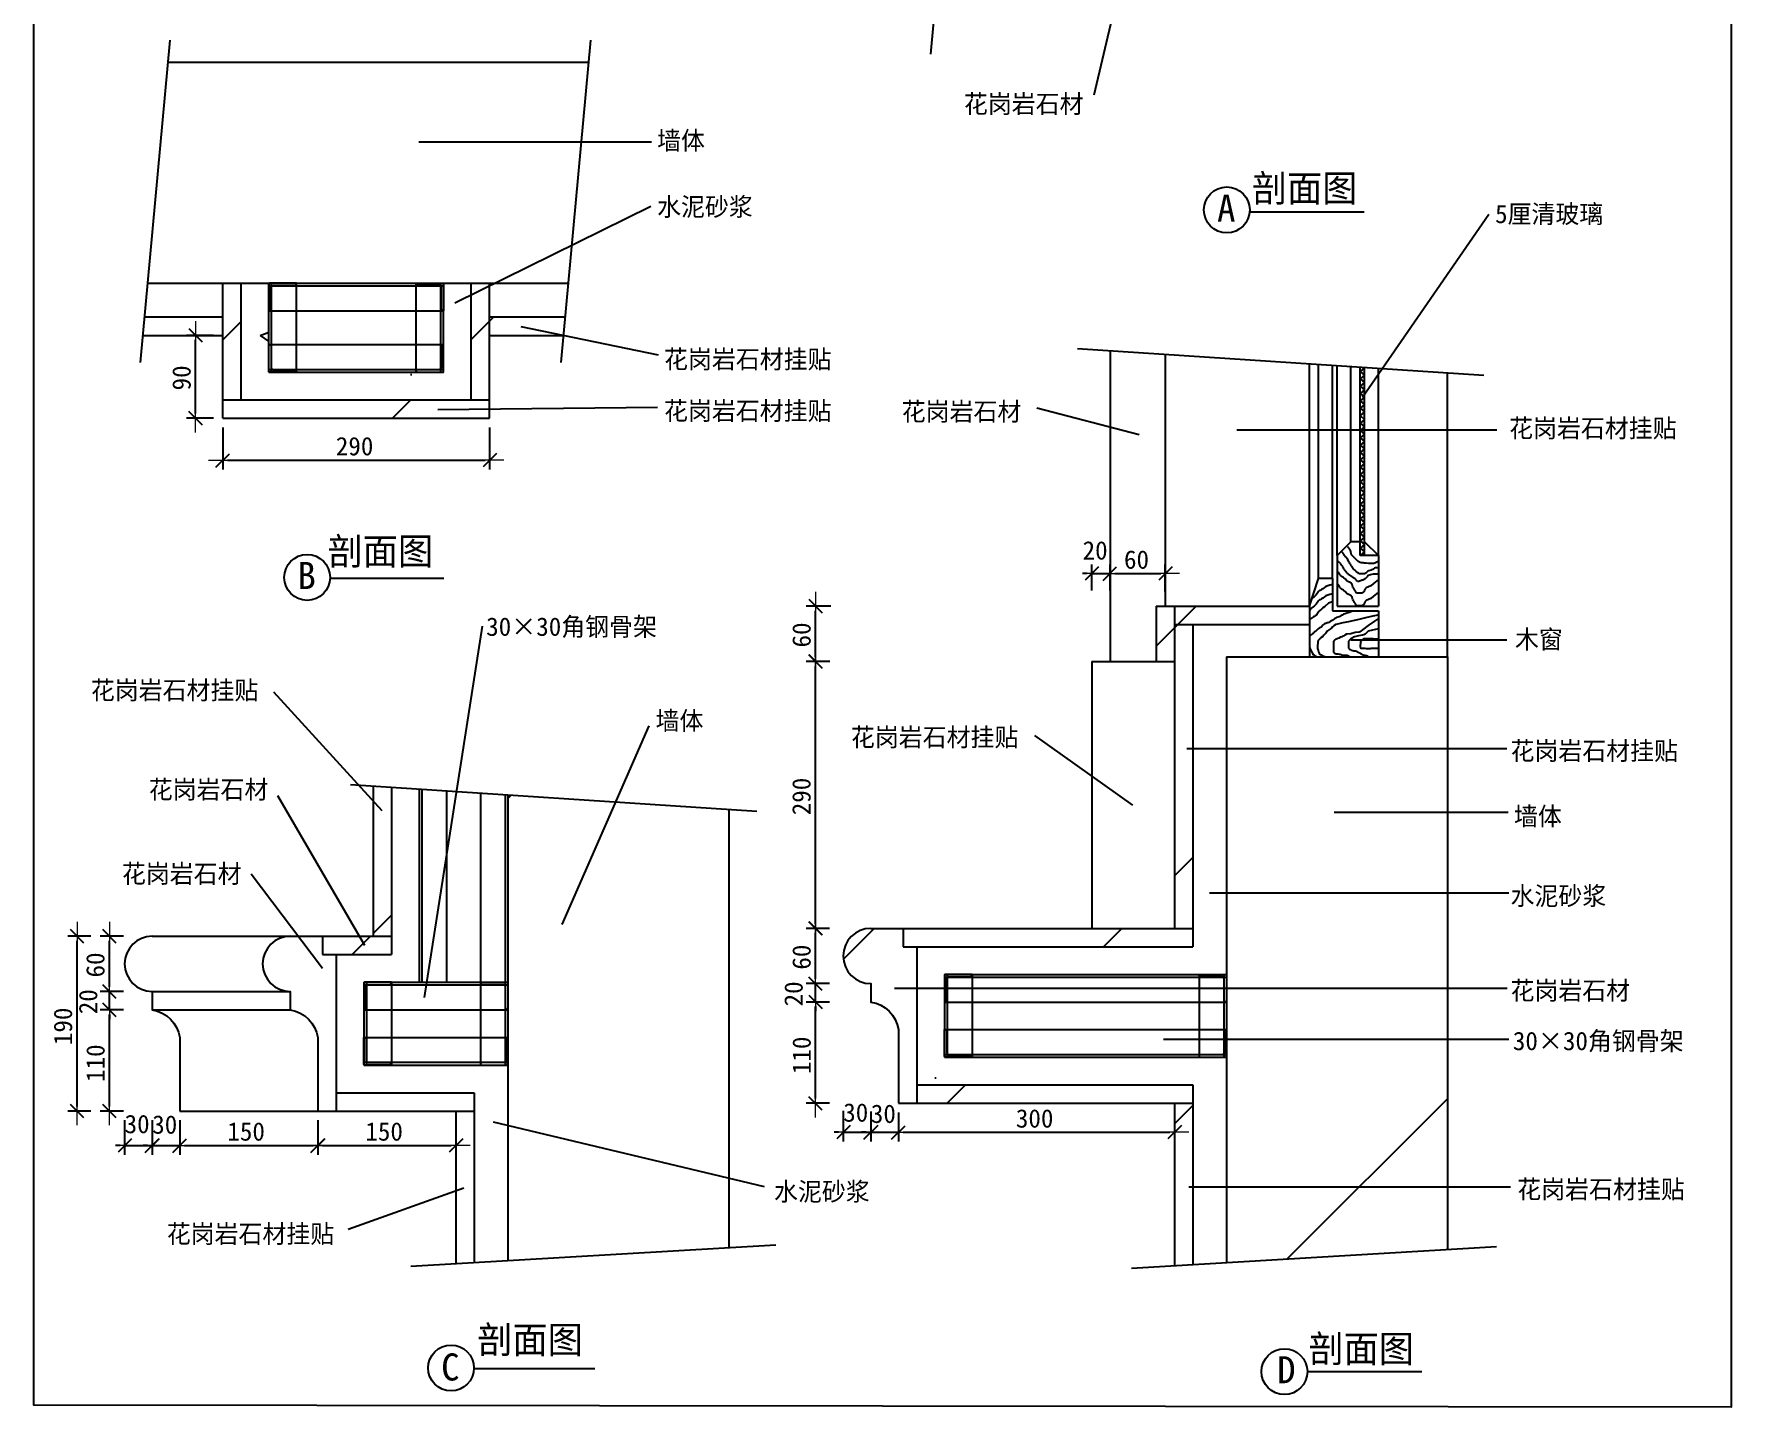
# Model space of a CAD drawing. Header units: metres. Extents: x 1008 to 10231, y 279 to 12093.
# Drawn here: x 1008 to 10231, y 279 to 7738 of the extents above; entities that cross this region are included whole.
import ezdxf

# ---------------------------------------------------------------- set-up
doc = ezdxf.new("R2010")
doc.units = ezdxf.units.M
for name, color, linetype in [('2', 2, 'Continuous'), ('3', 3, 'Continuous'), ('4', 4, 'Continuous'), ('7', 7, 'Continuous'), ('BH', 3, 'Continuous'), ('DIM', 3, 'Continuous'), ('TEXT', 3, 'Continuous')]:
    doc.layers.add(name, color=color, linetype=linetype)
doc.dimstyles.get("Standard").update_dxf_attribs({"dimtxt": 2.5, "dimasz": 2.5, "dimexe": 1.25, "dimexo": 0.625, "dimtad": 1, "dimcen": 2.5, "dimazin": 3, "dimtfac": 1, "dimtmove": 0, "dimatfit": 3})

# ---------------------------------------------------------------- blocks, each defined once
blk = doc.blocks.new('BH2')
at = {"layer": 'BH'}
blk.add_lwpolyline([(0, 32), (5, 28), (0, 24), (5, 20), (0, 16), (5, 12), (0, 8), (5, 4), (0, 0)], dxfattribs=at)
blk = doc.blocks.new('ST-L30')
at = {"layer": '4'}
blk.add_lwpolyline([(0, 1, 0.41), (1, 0), (30, 0), (30, 0.67, 0.41), (28, 2.67), (4.67, 2.67, -0.41), (2.67, 4.67), (2.67, 28, 0.41), (0.67, 30), (0, 30)], format="xyb", close=True, dxfattribs=at)
blk = doc.blocks.new('_DOT')
at = {"color": 0, "linetype": 'ByBlock', "lineweight": 15}
blk.add_line((3.09, 0), (-1, 0), dxfattribs=at)
blk.add_lwpolyline([(1.5, 1.48), (-1.43, -1.44)])

msp = doc.modelspace()

# ---------------------------------------------------------------- hatches: boundary and pattern name
at = {"layer": 'BH'}
h = msp.add_hatch(dxfattribs=at)
h.set_pattern_fill('ANSI31', scale=1500)
h.paths.add_polyline_path([(1735.15, 7583.84), (1625.25, 6383.84), (3911.28, 6383.84), (4021.18, 7583.84)])
h = msp.add_hatch(dxfattribs=at)
h.set_pattern_fill('ANSI33', scale=300)
h.paths.add_polyline_path([(2034.36, 5750.51), (2134.36, 5750.51), (2134.36, 6383.84), (2034.36, 6383.84)])
h.paths.add_polyline_path([(1608.46, 6200.51), (1599.31, 6100.51), (2034.36, 6100.51), (2034.36, 6200.51)])
h.paths.add_polyline_path([(3484.36, 5650.51), (3484.36, 5750.51), (2034.36, 5750.51), (2034.36, 5650.51)])
h.paths.add_polyline_path([(3484.36, 6383.84), (3384.36, 6383.84), (3384.36, 5750.51), (3484.36, 5750.51)])
h.paths.add_polyline_path([(3484.36, 6200.51), (3484.36, 6100.51), (3885.34, 6100.51), (3894.49, 6200.51)])
h = msp.add_hatch(dxfattribs=at)
h.set_pattern_fill('AR-CONC', scale=15)
h.paths.add_polyline_path([(3384.36, 6383.84), (3234.36, 6383.84), (3234.36, 6233.84), (3234.36, 5900.51), (3084.36, 5900.51), (2284.36, 5900.51), (2284.36, 6050.51), (2284.36, 6383.84), (2134.36, 6383.84), (2134.36, 5750.51), (3384.36, 5750.51)])
h.paths.add_polyline_path([(3894.49, 6200.51), (3911.28, 6383.84), (3484.36, 6383.84), (3484.36, 6200.51)])
h.paths.add_polyline_path([(2034.36, 6200.51), (2034.36, 6383.84), (1625.25, 6383.84), (1608.46, 6200.51)])
h = msp.add_hatch(dxfattribs=at)
h.set_pattern_fill('ANSI33', scale=300)
h.paths.add_polyline_path([(7939.41, 4529.32), (7939.41, 4629.32), (7206.08, 4629.32), (7206.08, 4529.32)])
h.paths.add_polyline_path([(7306.08, 4529.32), (7206.08, 4529.32), (7206.08, 2879.32), (7306.08, 2879.32)])
h.paths.add_polyline_path([(7206.08, 4629.32), (7106.08, 4629.32), (7106.08, 4329.32), (7206.08, 4329.32)])
h.paths.add_polyline_path([(5806.08, 2879.32), (5806.08, 2779.32), (7306.08, 2779.32), (7306.08, 2879.32)])
h.paths.add_polyline_path([(5806.08, 2029.32), (5806.08, 1929.32), (7206.08, 1929.32), (7206.08, 2029.32)])
h.paths.add_polyline_path([(7306.08, 2029.32), (7206.08, 2029.32), (7206.08, 1047.95), (7306.08, 1053.85)])
h = msp.add_hatch(dxfattribs=at)
h.set_pattern_fill('AR-CONC', scale=15)
h.paths.add_polyline_path([(7306.08, 2779.32), (5806.08, 2779.32), (5806.08, 2029.32), (7306.08, 2029.32), (7306.08, 1053.85), (7489.41, 1064.67), (7489.41, 2179.32), (7339.41, 2179.32), (5956.08, 2179.32), (5956.08, 2629.32), (6106.08, 2629.32), (7489.41, 2629.32), (7489.41, 4354.32), (7939.41, 4354.32), (7939.41, 4529.32), (7306.08, 4529.32)])
h = msp.add_hatch(dxfattribs=at)
h.set_pattern_fill('ANSI31', scale=1500)
h.paths.add_polyline_path([(7489.41, 1064.67), (8689.41, 1135.5), (8689.41, 4354.32), (7489.41, 4354.32)])
h = msp.add_hatch(dxfattribs=at)
h.set_pattern_fill('AR-CONC', scale=15)
h.paths.add_polyline_path([(2950.88, 2736.72), (2650.88, 2736.72), (2650.88, 1986.72), (3400.88, 1986.72), (3400.88, 1064.39), (3584.21, 1075.21), (3584.21, 2136.72), (2800.88, 2136.72), (2800.88, 2586.72), (3100.88, 2586.72), (3100.88, 3637.03), (2950.88, 3646.91)])
h = msp.add_hatch(dxfattribs=at)
h.set_pattern_fill('ANSI33', scale=300)
h.paths.add_polyline_path([(2950.88, 3646.91), (2850.88, 3653.49), (2850.88, 2836.72), (2950.88, 2836.72)])
h.paths.add_polyline_path([(3400.88, 1986.72), (3300.88, 1986.72), (3300.88, 1058.49), (3400.88, 1064.39)])
h = msp.add_hatch(dxfattribs=at)
h.set_pattern_fill('ANSI31', scale=1500)
h.paths.add_polyline_path([(3584.21, 1075.21), (4784.21, 1146.03), (4784.21, 3526.21), (3584.21, 3605.21)])
h = msp.add_hatch(dxfattribs=at)
h.set_pattern_fill('ANSI33', scale=300)
h.paths.add_polyline_path([(5556.08, 2579.32, -1), (5556.08, 2879.32), (5806.08, 2879.32), (5806.08, 1929.32), (5706.08, 1929.32), (5706.08, 2329.32, 0.33), (5556.08, 2479.32)])
h = msp.add_hatch(dxfattribs=at)
h.set_pattern_fill('ANSI33', scale=300)
h.paths.add_polyline_path([(2650.88, 1986.72), (2650.88, 1886.72), (3300.88, 1886.72), (3300.88, 1986.72)])
h.paths.add_polyline_path([(2950.88, 2736.72), (2950.88, 2836.72), (2650.88, 2836.72), (2650.88, 2736.72)])

# ---------------------------------------------------------------- linework, layer by layer
msp.add_lwpolyline([(1008.09, 12092.65), (10230.72, 12092.65), (10230.72, 279.13), (1008.09, 288.6)], close=True)
at = {"layer": '2'}
for p, q in [((1735.15, 7583.84), (4021.18, 7583.84)), ((1625.25, 6383.84), (3911.28, 6383.84)), ((7489.41, 4354.32), (7489.41, 1064.67)), ((7489.41, 4354.32), (8689.41, 4354.32)), ((8689.41, 4354.32), (8689.41, 1135.5)), ((3584.21, 3605.21), (3584.21, 1075.21)), ((4784.21, 3526.21), (4784.21, 1146.03))]:
    msp.add_line(p, q, dxfattribs=at)
at = {"layer": '3'}
for p, q in [((1746.23, 7704.76), (1585.76, 5952.65)), ((4032.26, 7704.76), (3871.79, 5952.65)), ((6679.87, 6028.88), (8887.83, 5883.51)), ((7989.41, 4779.32), (7989.41, 5942.67)), ((8164.41, 4979.32), (8164.41, 5931.14)), ((2728.34, 3661.56), (4936.29, 3516.19)), ((3056.14, 1044.04), (5039.75, 1161.12)), ((6972.16, 1034.14), (8955.76, 1151.22))]:
    msp.add_line(p, q, dxfattribs=at)
at = {"layer": '4'}
for p, q in [((2034.36, 5650.51), (2034.36, 6383.84)), ((2134.36, 5750.51), (2134.36, 6383.84)), ((2284.36, 5900.51), (2284.36, 6383.84)), ((3234.36, 5900.51), (3234.36, 6383.84)), ((3384.36, 5750.51), (3384.36, 6383.84)), ((3484.36, 5650.51), (3484.36, 6383.84)), ((1608.46, 6200.51), (2034.36, 6200.51)), ((3484.36, 6200.51), (3894.49, 6200.51)), ((1599.31, 6100.51), (2034.36, 6100.51)), ((3484.36, 6100.51), (3885.34, 6100.51)), ((6856.08, 6017.28), (6856.08, 4329.32)), ((7156.08, 5997.53), (7156.08, 4629.32)), ((2284.36, 5900.51), (3234.36, 5900.51)), ((8689.41, 4354.32), (8689.41, 5896.58)), ((2034.36, 5750.51), (3484.36, 5750.51)), ((2034.36, 5650.51), (3484.36, 5650.51)), ((8164.41, 4979.32), (8089.41, 4904.32)), ((8089.41, 4904.32), (8089.41, 4629.32)), ((8214.41, 4979.32), (8164.41, 4979.32)), ((8314.41, 4904.32), (8214.41, 4904.32)), ((8239.41, 4979.32), (8314.41, 4904.32)), ((8314.41, 4904.32), (8314.41, 4629.32)), ((7939.41, 4629.32), (7989.41, 4779.32)), ((8064.41, 4779.32), (7989.41, 4779.32)), ((8064.41, 4779.32), (8064.41, 4604.32)), ((7106.08, 4629.32), (7106.08, 4329.32)), ((7106.08, 4629.32), (7939.41, 4629.32)), ((7206.08, 4629.32), (7206.08, 2879.32)), ((7939.41, 4629.32), (7939.41, 4354.32)), ((8089.41, 4629.32), (8314.41, 4629.32)), ((7206.08, 4529.32), (7939.41, 4529.32)), ((7306.08, 4529.32), (7306.08, 2779.32)), ((8064.41, 4604.32), (8314.41, 4604.32)), ((8314.41, 4604.32), (8314.41, 4354.32)), ((6756.08, 4329.32), (7206.08, 4329.32)), ((6756.08, 4329.32), (6756.08, 2879.32)), ((2850.88, 3653.49), (2850.88, 2836.72)), ((2950.88, 3646.91), (2950.88, 2736.72)), ((3100.88, 3637.03), (3100.88, 2586.72)), ((5556.08, 2879.32), (7306.08, 2879.32)), ((5731.08, 2879.32), (5731.08, 2779.32)), ((1650.88, 2836.72), (2950.88, 2836.72)), ((2575.88, 2836.72), (2575.88, 2736.72)), ((5731.08, 2779.32), (7306.08, 2779.32)), ((5806.08, 2779.32), (5806.08, 1929.32)), ((2575.88, 2736.72), (2950.88, 2736.72)), ((2650.88, 2736.72), (2650.88, 1886.72)), ((2800.88, 2586.72), (2800.88, 2136.72)), ((2800.88, 2586.72), (3584.21, 2586.72)), ((5956.08, 2629.32), (5956.08, 2179.32)), ((5956.08, 2629.32), (7489.41, 2629.32)), ((1650.88, 2536.72), (2400.88, 2536.72)), ((2800.88, 2136.72), (3584.21, 2136.72)), ((5956.08, 2179.32), (7489.41, 2179.32)), ((5806.08, 2029.32), (7306.08, 2029.32)), ((7306.08, 2029.32), (7306.08, 1053.85)), ((2650.88, 1986.72), (3400.88, 1986.72)), ((3400.88, 1986.72), (3400.88, 1064.39)), ((1800.88, 1886.72), (3400.88, 1886.72)), ((3300.88, 1886.72), (3300.88, 1058.49)), ((5706.08, 1929.32), (7306.08, 1929.32)), ((7206.08, 1929.32), (7206.08, 1047.95))]:
    msp.add_line(p, q, dxfattribs=at)
for points in [[(5556.08, 2879.32, 1), (5556.08, 2579.32), (5556.08, 2579.32), (5556.08, 2479.32, -0.33), (5706.08, 2329.32), (5706.08, 1929.32)], [(1650.88, 2836.72, 1), (1650.88, 2536.72), (1650.88, 2536.72), (1650.88, 2436.72, -0.33), (1800.88, 2286.72), (1800.88, 1886.72)], [(2400.88, 2836.72, 1), (2400.88, 2536.72), (2400.88, 2536.72), (2400.88, 2436.72, -0.33), (2550.88, 2286.72), (2550.88, 1886.72)]]:
    msp.add_lwpolyline(points, format="xyb", dxfattribs=at)
for points in [[(2805.88, 2586.72, 0.41), (2800.88, 2581.72), (2800.88, 2436.72), (2804.21, 2436.72, 0.41), (2814.21, 2446.72), (2814.21, 2563.39, -0.41), (2824.21, 2573.39), (2940.88, 2573.39, 0.41), (2950.88, 2583.39), (2950.88, 2586.72)], [(3579.21, 2586.72, -0.41), (3584.21, 2581.72), (3584.21, 2436.72), (3580.88, 2436.72, -0.41), (3570.88, 2446.72), (3570.88, 2563.39, 0.41), (3560.88, 2573.39), (3444.21, 2573.39, -0.41), (3434.21, 2583.39), (3434.21, 2586.72)], [(5961.08, 2629.32, 0.41), (5956.08, 2624.32), (5956.08, 2479.32), (5959.41, 2479.32, 0.41), (5969.41, 2489.32), (5969.41, 2605.98, -0.41), (5979.41, 2615.98), (6096.08, 2615.98, 0.41), (6106.08, 2625.98), (6106.08, 2629.32)], [(7484.41, 2629.32, -0.41), (7489.41, 2624.32), (7489.41, 2479.32), (7486.08, 2479.32, -0.41), (7476.08, 2489.32), (7476.08, 2605.98, 0.41), (7466.08, 2615.98), (7349.41, 2615.98, -0.41), (7339.41, 2625.98), (7339.41, 2629.32)], [(5961.08, 2179.32, -0.41), (5956.08, 2184.32), (5956.08, 2329.32), (5959.41, 2329.32, -0.41), (5969.41, 2319.32), (5969.41, 2202.65, 0.41), (5979.41, 2192.65), (6096.08, 2192.65, -0.41), (6106.08, 2182.65), (6106.08, 2179.32)], [(7484.41, 2179.32, 0.41), (7489.41, 2184.32), (7489.41, 2329.32), (7486.08, 2329.32, 0.41), (7476.08, 2319.32), (7476.08, 2202.65, -0.41), (7466.08, 2192.65), (7349.41, 2192.65, 0.41), (7339.41, 2182.65), (7339.41, 2179.32)], [(2805.88, 2136.72, -0.41), (2800.88, 2141.72), (2800.88, 2286.72), (2804.21, 2286.72, -0.41), (2814.21, 2276.72), (2814.21, 2160.06, 0.41), (2824.21, 2150.06), (2940.88, 2150.06, -0.41), (2950.88, 2140.06), (2950.88, 2136.72)], [(3579.21, 2136.72, 0.41), (3584.21, 2141.72), (3584.21, 2286.72), (3580.88, 2286.72, 0.41), (3570.88, 2276.72), (3570.88, 2160.06, -0.41), (3560.88, 2150.06), (3444.21, 2150.06, 0.41), (3434.21, 2140.06), (3434.21, 2136.72)]]:
    msp.add_lwpolyline(points, format="xyb", close=True, dxfattribs=at)
at = {"layer": '7'}
for p, q in [((2284.36, 6368.84), (3234.36, 6368.84)), ((2299.36, 5900.51), (2299.36, 6383.84)), ((2434.36, 5900.51), (2434.36, 6383.84)), ((3084.36, 5900.51), (3084.36, 6383.84)), ((3219.36, 5900.51), (3219.36, 6383.84)), ((2284.36, 6233.84), (3234.36, 6233.84)), ((2284.36, 6050.51), (3234.36, 6050.51)), ((2284.36, 5915.51), (3234.36, 5915.51)), ((7939.41, 4629.32), (7939.41, 5945.96)), ((8064.41, 4779.32), (8064.41, 5937.73)), ((8089.41, 4904.32), (8089.41, 5936.08)), ((8214.41, 4904.32), (8214.41, 5927.85)), ((8239.41, 4904.32), (8239.41, 5926.21)), ((8314.41, 4904.32), (8314.41, 5921.27)), ((3115.88, 3636.05), (3115.88, 2586.72)), ((3250.88, 3627.16), (3250.88, 2586.72)), ((3434.21, 3615.09), (3434.21, 2136.72)), ((3569.21, 3606.2), (3569.21, 2136.72)), ((2815.88, 2586.72), (2815.88, 2136.72)), ((2950.88, 2586.72), (2950.88, 2136.72)), ((5956.08, 2614.32), (7489.41, 2614.32)), ((5971.08, 2629.32), (5971.08, 2179.32)), ((6106.08, 2629.32), (6106.08, 2179.32)), ((7339.41, 2629.32), (7339.41, 2179.32)), ((7474.41, 2629.32), (7474.41, 2179.32)), ((2800.88, 2571.72), (3584.21, 2571.72)), ((1650.88, 2436.72), (2400.88, 2436.72)), ((2800.88, 2436.72), (3584.21, 2436.72)), ((5956.08, 2479.32), (7489.41, 2479.32)), ((5956.08, 2329.32), (7489.41, 2329.32)), ((2800.88, 2286.72), (3584.21, 2286.72)), ((2800.88, 2151.72), (3584.21, 2151.72)), ((5956.08, 2194.32), (7489.41, 2194.32))]:
    msp.add_line(p, q, dxfattribs=at)
at = {"layer": 'BH'}
for p, q in [((8119.87, 4920.9), (8117.15, 4923.62)), ((8122.59, 4918.17), (8119.87, 4920.9)), ((8124.4, 4914.54), (8122.59, 4918.17)), ((8126.21, 4912.73), (8124.4, 4914.54)), ((8127.12, 4910.91), (8126.21, 4912.73)), ((8128.93, 4909.1), (8127.12, 4910.91)), ((8130.75, 4905.47), (8128.93, 4909.1)), ((8133.47, 4901.84), (8130.75, 4905.47)), ((8136.18, 4898.21), (8133.47, 4901.84)), ((8148.87, 4883.69), (8136.18, 4898.21)), ((8146.15, 4954.48), (8148.87, 4949.94)), ((8148.87, 4949.94), (8151.59, 4946.31)), ((8151.59, 4946.31), (8154.31, 4943.59)), ((8154.31, 4943.59), (8156.12, 4941.77)), ((8156.12, 4941.77), (8157.94, 4939.05)), ((8157.94, 4939.05), (8158.84, 4936.33)), ((8158.84, 4936.33), (8160.66, 4931.79)), ((8160.66, 4931.79), (8162.47, 4927.25)), ((8162.47, 4927.25), (8164.28, 4914.54)), ((8164.28, 4914.54), (8166.09, 4910.91)), ((8166.09, 4910.91), (8168.81, 4908.19)), ((8168.81, 4908.19), (8170.63, 4906.38)), ((8170.63, 4906.38), (8173.34, 4902.75)), ((8173.34, 4902.75), (8176.97, 4900.02)), ((8176.97, 4900.02), (8180.6, 4896.39)), ((8180.6, 4896.39), (8184.22, 4891.86)), ((8184.22, 4891.86), (8187.85, 4888.23)), ((8187.85, 4888.23), (8192.38, 4884.6)), ((8095.4, 4872.8), (8090.87, 4874.61)), ((8094.49, 4816.53), (8091.77, 4817.44)), ((8099.02, 4811.99), (8094.49, 4816.53)), ((8100.84, 4867.35), (8095.4, 4872.8)), ((8101.74, 4808.36), (8099.02, 4811.99)), ((8103.56, 4866.44), (8100.84, 4867.35)), ((8102.65, 4804.73), (8101.74, 4808.36)), ((8103.56, 4802.01), (8102.65, 4804.73)), ((8106.28, 4863.72), (8103.56, 4866.44)), ((8105.37, 4801.1), (8103.56, 4802.01)), ((8106.28, 4799.29), (8105.37, 4801.1)), ((8109.9, 4860.09), (8106.28, 4863.72)), ((8108.09, 4797.47), (8106.28, 4799.29)), ((8109.9, 4794.75), (8108.09, 4797.47)), ((8112.62, 4855.55), (8109.9, 4860.09)), ((8114.43, 4852.83), (8112.62, 4855.55)), ((8116.25, 4851.02), (8114.43, 4852.83)), ((8118.96, 4847.39), (8116.25, 4851.02)), ((8120.78, 4844.66), (8118.96, 4847.39)), ((8121.68, 4841.03), (8120.78, 4844.66)), ((8124.4, 4836.49), (8121.68, 4841.03)), ((8127.12, 4832.86), (8124.4, 4836.49)), ((8129.84, 4828.33), (8127.12, 4832.86)), ((8131.65, 4825.6), (8129.84, 4828.33)), ((8132.56, 4823.79), (8131.65, 4825.6)), ((8135.28, 4820.16), (8132.56, 4823.79)), ((8138, 4817.44), (8135.28, 4820.16)), ((8141.62, 4812.9), (8138, 4817.44)), ((8146.15, 4809.27), (8141.62, 4812.9)), ((8148.87, 4805.64), (8146.15, 4809.27)), ((8154.31, 4870.98), (8148.87, 4883.69)), ((8151.59, 4802.92), (8148.87, 4805.64)), ((8154.31, 4800.19), (8151.59, 4802.92)), ((8157.94, 4866.44), (8154.31, 4870.98)), ((8157.94, 4797.47), (8154.31, 4800.19)), ((8159.75, 4861), (8157.94, 4866.44)), ((8161.56, 4794.75), (8157.94, 4797.47)), ((8162.47, 4857.37), (8159.75, 4861)), ((8165.19, 4853.74), (8162.47, 4857.37)), ((8167, 4850.11), (8165.19, 4853.74)), ((8168.81, 4848.29), (8167, 4850.11)), ((8172.44, 4841.03), (8168.81, 4848.29)), ((8176.06, 4835.59), (8172.44, 4841.03)), ((8177.88, 4833.77), (8176.06, 4835.59)), ((8179.69, 4831.05), (8177.88, 4833.77)), ((8181.5, 4830.14), (8179.69, 4831.05)), ((8183.31, 4827.42), (8181.5, 4830.14)), ((8186.03, 4824.7), (8183.31, 4827.42)), ((8188.75, 4822.88), (8186.03, 4824.7)), ((8191.47, 4820.16), (8188.75, 4822.88)), ((8194.19, 4819.25), (8191.47, 4820.16)), ((8192.38, 4884.6), (8196, 4880.97)), ((8196, 4815.62), (8194.19, 4819.25)), ((8196, 4880.97), (8198.72, 4878.24)), ((8199.63, 4812.9), (8196, 4815.62)), ((8198.72, 4878.24), (8200.53, 4877.34)), ((8202.35, 4810.18), (8199.63, 4812.9)), ((8200.53, 4877.34), (8202.35, 4875.52)), ((8202.35, 4875.52), (8205.07, 4873.7)), ((8205.97, 4808.36), (8202.35, 4810.18)), ((8205.07, 4873.7), (8208.69, 4871.89)), ((8208.69, 4805.64), (8205.97, 4808.36)), ((8208.69, 4871.89), (8211.41, 4870.07)), ((8211.41, 4804.73), (8208.69, 4805.64)), ((8211.41, 4870.07), (8215.94, 4868.26)), ((8235.88, 4804.73), (8211.41, 4804.73)), ((8215.94, 4868.26), (8220.47, 4867.35)), ((8220.47, 4867.35), (8225.91, 4866.44)), ((8225.91, 4866.44), (8231.35, 4866.44)), ((8231.35, 4866.44), (8236.79, 4865.54)), ((8238.6, 4805.64), (8235.88, 4804.73)), ((8236.79, 4865.54), (8242.23, 4864.63)), ((8242.23, 4807.45), (8238.6, 4805.64)), ((8242.23, 4864.63), (8247.66, 4864.63)), ((8245.85, 4809.27), (8242.23, 4807.45)), ((8249.48, 4811.99), (8245.85, 4809.27)), ((8247.66, 4864.63), (8260.35, 4863.72)), ((8254.01, 4815.62), (8249.48, 4811.99)), ((8257.63, 4819.25), (8254.01, 4815.62)), ((8263.07, 4821.97), (8257.63, 4819.25)), ((8272.14, 4800.19), (8259.45, 4795.65)), ((8260.35, 4863.72), (8290.26, 4863.72)), ((8275.76, 4825.6), (8263.07, 4821.97)), ((8286.64, 4803.82), (8272.14, 4800.19)), ((8288.45, 4830.14), (8275.76, 4825.6)), ((8314.41, 4803.82), (8286.64, 4803.82)), ((8292.98, 4835.59), (8288.45, 4830.14)), ((8290.26, 4863.72), (8294.79, 4864.63)), ((8298.42, 4837.4), (8292.98, 4835.59)), ((8294.79, 4864.63), (8298.42, 4866.44)), ((8298.42, 4866.44), (8302.04, 4868.26)), ((8312.92, 4838.31), (8298.42, 4837.4)), ((8302.04, 4868.26), (8305.67, 4870.07)), ((8305.67, 4870.07), (8310.2, 4872.8)), ((8310.2, 4872.8), (8312.92, 4874.61)), ((8312.92, 4874.61), (8314.41, 4876.1)), ((8314.41, 4838.31), (8312.92, 4838.31)), ((7989.32, 4709.29), (7984.87, 4703.35)), ((7993.78, 4713.75), (7989.32, 4709.29)), ((7998.23, 4715.24), (7993.78, 4713.75)), ((8004.17, 4719.7), (7998.23, 4715.24)), ((8011.59, 4724.15), (8004.17, 4719.7)), ((8020.49, 4730.1), (8011.59, 4724.15)), ((8029.4, 4736.04), (8020.49, 4730.1)), ((8050.17, 4743.47), (8029.4, 4736.04)), ((8064.41, 4747.55), (8050.17, 4743.47)), ((8094.49, 4748.14), (8091.77, 4749.04)), ((8099.02, 4743.6), (8094.49, 4748.14)), ((8101.74, 4739.97), (8099.02, 4743.6)), ((8102.65, 4736.34), (8101.74, 4739.97)), ((8103.56, 4733.62), (8102.65, 4736.34)), ((8105.37, 4732.71), (8103.56, 4733.62)), ((8106.28, 4730.89), (8105.37, 4732.71)), ((8108.09, 4729.08), (8106.28, 4730.89)), ((8109.9, 4726.35), (8108.09, 4729.08)), ((8112.62, 4792.02), (8109.9, 4794.75)), ((8112.62, 4723.63), (8109.9, 4726.35)), ((8114.43, 4791.12), (8112.62, 4792.02)), ((8114.43, 4722.72), (8112.62, 4723.63)), ((8118.06, 4788.39), (8114.43, 4791.12)), ((8118.06, 4720), (8114.43, 4722.72)), ((8121.68, 4786.58), (8118.06, 4788.39)), ((8121.68, 4718.19), (8118.06, 4720)), ((8125.31, 4784.76), (8121.68, 4786.58)), ((8125.31, 4716.37), (8121.68, 4718.19)), ((8127.12, 4783.86), (8125.31, 4784.76)), ((8127.12, 4715.46), (8125.31, 4716.37)), ((8133.47, 4777.5), (8127.12, 4783.86)), ((8133.47, 4709.11), (8127.12, 4715.46)), ((8136.18, 4775.69), (8133.47, 4777.5)), ((8136.18, 4707.3), (8133.47, 4709.11)), ((8139.81, 4770.24), (8136.18, 4775.69)), ((8139.81, 4701.85), (8136.18, 4707.3)), ((8142.53, 4768.43), (8139.81, 4770.24)), ((8145.25, 4765.71), (8142.53, 4768.43)), ((8148.87, 4762.98), (8145.25, 4765.71)), ((8152.5, 4762.08), (8148.87, 4762.98)), ((8157.03, 4759.35), (8152.5, 4762.08)), ((8161.56, 4758.45), (8157.03, 4759.35)), ((8165.19, 4793.84), (8161.56, 4794.75)), ((8163.37, 4755.72), (8161.56, 4758.45)), ((8166.09, 4753.91), (8163.37, 4755.72)), ((8167.91, 4791.12), (8165.19, 4793.84)), ((8168.81, 4753), (8166.09, 4753.91)), ((8171.53, 4789.3), (8167.91, 4791.12)), ((8170.63, 4752.09), (8168.81, 4753)), ((8172.44, 4747.55), (8170.63, 4752.09)), ((8176.06, 4785.67), (8171.53, 4789.3)), ((8175.16, 4733.03), (8172.44, 4747.55)), ((8177.88, 4729.4), (8175.16, 4733.03)), ((8179.69, 4783.86), (8176.06, 4785.67)), ((8180.6, 4726.68), (8177.88, 4729.4)), ((8181.5, 4782.04), (8179.69, 4783.86)), ((8181.5, 4723.05), (8180.6, 4726.68)), ((8184.22, 4780.23), (8181.5, 4782.04)), ((8183.31, 4721.24), (8181.5, 4723.05)), ((8185.13, 4717.61), (8183.31, 4721.24)), ((8187.85, 4778.41), (8184.22, 4780.23)), ((8187.85, 4713.97), (8185.13, 4717.61)), ((8190.56, 4776.6), (8187.85, 4778.41)), ((8193.28, 4703.08), (8187.85, 4713.97)), ((8192.38, 4774.78), (8190.56, 4776.6)), ((8195.1, 4771.15), (8192.38, 4774.78)), ((8197.82, 4767.52), (8195.1, 4771.15)), ((8201.44, 4763.89), (8197.82, 4767.52)), ((8207.79, 4763.89), (8201.44, 4763.89)), ((8211.41, 4765.71), (8207.79, 4763.89)), ((8216.85, 4767.52), (8211.41, 4765.71)), ((8222.29, 4769.34), (8216.85, 4767.52)), ((8226.82, 4770.24), (8222.29, 4769.34)), ((8230.44, 4771.15), (8226.82, 4770.24)), ((8233.16, 4772.97), (8230.44, 4771.15)), ((8234.07, 4705.81), (8231.35, 4703.08)), ((8236.79, 4773.87), (8233.16, 4772.97)), ((8236.79, 4709.44), (8234.07, 4705.81)), ((8239.51, 4776.6), (8236.79, 4773.87)), ((8237.69, 4713.07), (8236.79, 4709.44)), ((8239.51, 4716.7), (8237.69, 4713.07)), ((8243.13, 4778.41), (8239.51, 4776.6)), ((8240.41, 4720.33), (8239.51, 4716.7)), ((8243.13, 4723.96), (8240.41, 4720.33)), ((8246.76, 4782.04), (8243.13, 4778.41)), ((8247.66, 4728.5), (8243.13, 4723.96)), ((8250.38, 4785.67), (8246.76, 4782.04)), ((8260.35, 4733.94), (8247.66, 4728.5)), ((8254.92, 4790.21), (8250.38, 4785.67)), ((8259.45, 4795.65), (8254.92, 4790.21)), ((8273.04, 4739.39), (8260.35, 4733.94)), ((8287.54, 4752.09), (8273.04, 4739.39)), ((8305.67, 4766.61), (8287.54, 4752.09)), ((8314.41, 4768.8), (8305.67, 4766.61)), ((7947.77, 4615.45), (7943.32, 4609.51)), ((7952.22, 4619.91), (7947.77, 4615.45)), ((7959.64, 4625.86), (7952.22, 4619.91)), ((7959.64, 4676.6), (7953.54, 4671.71)), ((7965.58, 4681.06), (7959.64, 4676.6)), ((7965.58, 4630.31), (7959.64, 4625.86)), ((7970.03, 4685.52), (7965.58, 4681.06)), ((7970.03, 4634.77), (7965.58, 4630.31)), ((7975.97, 4691.46), (7970.03, 4685.52)), ((7975.97, 4640.72), (7970.03, 4634.77)), ((7984.87, 4703.35), (7975.97, 4691.46)), ((7984.87, 4652.61), (7975.97, 4640.72)), ((7989.32, 4658.55), (7984.87, 4652.61)), ((7993.78, 4663.01), (7989.32, 4658.55)), ((7998.23, 4664.49), (7993.78, 4663.01)), ((8004.17, 4613.97), (7996.74, 4606.54)), ((8004.17, 4668.95), (7998.23, 4664.49)), ((8011.59, 4673.41), (8004.17, 4668.95)), ((8013.07, 4619.91), (8004.17, 4613.97)), ((8020.49, 4679.36), (8011.59, 4673.41)), ((8021.98, 4625.86), (8013.07, 4619.91)), ((8029.4, 4685.3), (8020.49, 4679.36)), ((8042.75, 4646.66), (8021.98, 4625.86)), ((8050.17, 4692.73), (8029.4, 4685.3)), ((8064.41, 4653.44), (8042.75, 4646.66)), ((8064.41, 4696.8), (8050.17, 4692.73)), ((8142.53, 4700.04), (8139.81, 4701.85)), ((8145.25, 4697.31), (8142.53, 4700.04)), ((8148.87, 4694.59), (8145.25, 4697.31)), ((8152.5, 4693.68), (8148.87, 4694.59)), ((8157.03, 4690.96), (8152.5, 4693.68)), ((8161.56, 4690.05), (8157.03, 4690.96)), ((8163.37, 4687.33), (8161.56, 4690.05)), ((8166.09, 4685.52), (8163.37, 4687.33)), ((8168.81, 4684.61), (8166.09, 4685.52)), ((8170.63, 4683.7), (8168.81, 4684.61)), ((8172.44, 4679.16), (8170.63, 4683.7)), ((8175.16, 4664.64), (8172.44, 4679.16)), ((8177.88, 4661.01), (8175.16, 4664.64)), ((8180.6, 4658.29), (8177.88, 4661.01)), ((8181.5, 4654.66), (8180.6, 4658.29)), ((8183.31, 4652.84), (8181.5, 4654.66)), ((8185.13, 4649.21), (8183.31, 4652.84)), ((8187.85, 4645.58), (8185.13, 4649.21)), ((8193.28, 4634.69), (8187.85, 4645.58)), ((8196, 4700.36), (8193.28, 4703.08)), ((8196, 4631.97), (8193.28, 4634.69)), ((8197.82, 4699.45), (8196, 4700.36)), ((8197.82, 4631.06), (8196, 4631.97)), ((8225.01, 4699.45), (8197.82, 4699.45)), ((8225.01, 4631.06), (8197.82, 4631.06)), ((8228.63, 4701.27), (8225.01, 4699.45)), ((8228.63, 4632.88), (8225.01, 4631.06)), ((8231.35, 4703.08), (8228.63, 4701.27)), ((8231.35, 4634.69), (8228.63, 4632.88)), ((8234.07, 4637.41), (8231.35, 4634.69)), ((8236.79, 4641.04), (8234.07, 4637.41)), ((8237.69, 4644.68), (8236.79, 4641.04)), ((8239.51, 4648.31), (8237.69, 4644.68)), ((8240.41, 4651.94), (8239.51, 4648.31)), ((8243.13, 4655.57), (8240.41, 4651.94)), ((8247.66, 4660.1), (8243.13, 4655.57)), ((8260.35, 4665.55), (8247.66, 4660.1)), ((8273.04, 4670.99), (8260.35, 4665.55)), ((8287.54, 4683.7), (8273.04, 4670.99)), ((8305.67, 4698.22), (8287.54, 4683.7)), ((8314.41, 4700.41), (8305.67, 4698.22)), ((7940.35, 4605.05), (7939.41, 4604.11)), ((7940.35, 4556.01), (7939.41, 4555.07)), ((7941.83, 4608.02), (7940.35, 4605.05)), ((7944.8, 4560.47), (7940.35, 4556.01)), ((7943.32, 4608.02), (7941.83, 4608.02)), ((7943.32, 4609.51), (7943.32, 4608.02)), ((7950.74, 4564.93), (7944.8, 4560.47)), ((7956.67, 4567.9), (7950.74, 4564.93)), ((7961.13, 4570.87), (7956.67, 4567.9)), ((7965.58, 4573.84), (7961.13, 4570.87)), ((7971.51, 4576.81), (7965.58, 4573.84)), ((7974.48, 4578.3), (7971.51, 4576.81)), ((7977.45, 4579.79), (7974.48, 4578.3)), ((7980.42, 4584.24), (7977.45, 4579.79)), ((7983.39, 4590.19), (7980.42, 4584.24)), ((7986.36, 4594.65), (7983.39, 4590.19)), ((7990.81, 4600.59), (7986.36, 4594.65)), ((7996.74, 4606.54), (7990.81, 4600.59)), ((8007.13, 4520.34), (8005.65, 4517.37)), ((8010.1, 4526.29), (8007.13, 4521.83)), ((8007.13, 4521.83), (8007.13, 4520.34)), ((8016.04, 4529.26), (8010.1, 4526.29)), ((8021.98, 4533.72), (8016.04, 4529.26)), ((8026.43, 4535.2), (8021.98, 4533.72)), ((8029.4, 4535.2), (8026.43, 4535.2)), ((8033.85, 4538.18), (8029.4, 4535.2)), ((8038.3, 4539.66), (8033.85, 4538.18)), ((8042.75, 4539.66), (8038.3, 4539.66)), ((8045.72, 4541.15), (8042.75, 4539.66)), ((8051.66, 4545.61), (8045.72, 4541.15)), ((8063.53, 4551.55), (8051.66, 4545.61)), ((8069.47, 4556.01), (8063.53, 4551.55)), ((8069.47, 4520.34), (8065.01, 4517.37)), ((8072.44, 4558.98), (8069.47, 4556.01)), ((8073.92, 4524.8), (8069.47, 4520.34)), ((8076.89, 4561.95), (8072.44, 4558.98)), ((8082.82, 4529.26), (8073.92, 4524.8)), ((8081.34, 4564.93), (8076.89, 4561.95)), ((8087.28, 4567.9), (8081.34, 4564.93)), ((8091.73, 4532.23), (8082.82, 4529.26)), ((8094.7, 4569.38), (8087.28, 4567.9)), ((8121.41, 4538.18), (8091.73, 4532.23)), ((8100.63, 4572.36), (8094.7, 4569.38)), ((8105.09, 4573.84), (8100.63, 4572.36)), ((8111.02, 4576.81), (8105.09, 4573.84)), ((8116.96, 4581.27), (8111.02, 4576.81)), ((8124.38, 4585.73), (8116.96, 4581.27)), ((8151.09, 4544.12), (8121.41, 4538.18)), ((8133.28, 4588.7), (8124.38, 4585.73)), ((8142.19, 4591.68), (8133.28, 4588.7)), ((8149.61, 4593.16), (8142.19, 4591.68)), ((8155.55, 4594.65), (8149.61, 4593.16)), ((8174.84, 4550.06), (8151.09, 4544.12)), ((8161.48, 4597.62), (8155.55, 4594.65)), ((8168.9, 4600.59), (8161.48, 4597.62)), ((8173.55, 4604.32), (8168.9, 4600.59)), ((8201.55, 4556.01), (8174.84, 4550.06)), ((8237.17, 4564.93), (8201.55, 4556.01)), ((8257.95, 4524.21), (8228.27, 4500.43)), ((8275.76, 4573.84), (8237.17, 4564.93)), ((8293.57, 4547.98), (8257.95, 4524.21)), ((8311.38, 4581.27), (8275.76, 4573.84)), ((8314.41, 4563.16), (8293.57, 4547.98)), ((8314.41, 4581.92), (8311.38, 4581.27)), ((7940.35, 4463.87), (7939.41, 4461.99)), ((7944.8, 4469.81), (7940.35, 4463.87)), ((7950.74, 4475.76), (7944.8, 4469.81)), ((7956.67, 4478.73), (7950.74, 4475.76)), ((7959.64, 4481.7), (7956.67, 4478.73)), ((7962.61, 4484.68), (7959.64, 4481.7)), ((7965.58, 4487.65), (7962.61, 4486.16)), ((7962.61, 4486.16), (7962.61, 4484.68)), ((7968.55, 4490.62), (7965.58, 4487.65)), ((7971.51, 4492.11), (7968.55, 4490.62)), ((7974.48, 4493.59), (7971.51, 4492.11)), ((7975.97, 4496.56), (7974.48, 4493.59)), ((7977.45, 4498.05), (7975.97, 4496.56)), ((7983.39, 4502.51), (7977.45, 4498.05)), ((7987.84, 4505.48), (7983.39, 4502.51)), ((7984.87, 4437.12), (7983.39, 4406.18)), ((7987.84, 4443.06), (7984.87, 4437.12)), ((7992.29, 4509.94), (7987.84, 4505.48)), ((7990.81, 4447.52), (7987.84, 4443.06)), ((7993.78, 4450.49), (7990.81, 4447.52)), ((7995.26, 4511.43), (7992.29, 4509.94)), ((7996.74, 4451.98), (7993.78, 4450.49)), ((7999.71, 4514.4), (7995.26, 4511.43)), ((7999.71, 4453.47), (7996.74, 4451.98)), ((8004.17, 4515.88), (7999.71, 4514.4)), ((8002.68, 4459.41), (7999.71, 4454.95)), ((7999.71, 4454.95), (7999.71, 4453.47)), ((8011.59, 4465.36), (8002.68, 4459.41)), ((8005.65, 4517.37), (8004.17, 4515.88)), ((8017.52, 4471.3), (8011.59, 4465.36)), ((8020.49, 4475.76), (8017.52, 4471.3)), ((8024.94, 4478.73), (8020.49, 4475.76)), ((8027.91, 4483.19), (8024.94, 4478.73)), ((8030.88, 4487.65), (8027.91, 4483.19)), ((8033.85, 4490.62), (8030.88, 4487.65)), ((8038.3, 4495.08), (8033.85, 4490.62)), ((8053.14, 4506.97), (8038.3, 4495.08)), ((8060.56, 4511.43), (8053.14, 4506.97)), ((8065.01, 4517.37), (8060.56, 4511.43)), ((8072.44, 4440.98), (8069.47, 4436.53)), ((8069.47, 4436.53), (8069.47, 4377.35)), ((8073.92, 4442.47), (8072.44, 4440.98)), ((8076.89, 4446.93), (8073.92, 4442.47)), ((8082.82, 4449.9), (8076.89, 4446.93)), ((8090.24, 4452.87), (8082.82, 4449.9)), ((8099.15, 4455.85), (8090.24, 4452.87)), ((8108.05, 4460.3), (8099.15, 4455.85)), ((8115.47, 4463.28), (8108.05, 4460.3)), ((8121.41, 4466.25), (8115.47, 4463.28)), ((8127.35, 4469.22), (8121.41, 4466.25)), ((8131.8, 4472.19), (8127.35, 4469.22)), ((8140.7, 4476.65), (8131.8, 4472.19)), ((8164.45, 4479.62), (8140.7, 4476.65)), ((8152.58, 4439.5), (8151.09, 4436.53)), ((8151.09, 4436.53), (8151.09, 4404.1)), ((8157.03, 4443.96), (8152.58, 4439.5)), ((8160, 4448.41), (8157.03, 4443.96)), ((8164.45, 4451.39), (8160, 4448.41)), ((8188.2, 4485.57), (8164.45, 4479.62)), ((8167.42, 4454.36), (8164.45, 4451.39)), ((8170.39, 4455.85), (8167.42, 4454.36)), ((8177.81, 4460.3), (8170.39, 4455.85)), ((8185.23, 4463.28), (8177.81, 4460.3)), ((8206.01, 4467.73), (8185.23, 4463.28)), ((8208.97, 4488.54), (8188.2, 4485.57)), ((8226.78, 4472.19), (8206.01, 4467.73)), ((8213.43, 4490.03), (8208.97, 4488.54)), ((8219.36, 4494.48), (8213.43, 4490.03)), ((8216.39, 4435.04), (8214.91, 4408.55)), ((8217.88, 4436.53), (8216.39, 4435.04)), ((8219.36, 4439.5), (8217.88, 4436.53)), ((8228.27, 4500.43), (8219.36, 4494.48)), ((8220.85, 4439.5), (8219.36, 4439.5)), ((8223.82, 4445.44), (8220.85, 4440.98)), ((8220.85, 4440.98), (8220.85, 4439.5)), ((8228.27, 4448.41), (8223.82, 4445.44)), ((8235.69, 4473.68), (8226.78, 4472.19)), ((8232.72, 4451.39), (8228.27, 4448.41)), ((8286.15, 4451.39), (8232.72, 4451.39)), ((8243.11, 4478.14), (8235.69, 4473.68)), ((8249.05, 4484.08), (8243.11, 4478.14)), ((8257.95, 4493), (8249.05, 4484.08)), ((8281.7, 4498.94), (8257.95, 4493)), ((8314.41, 4507.13), (8281.7, 4498.94)), ((8312.86, 4449.9), (8286.15, 4451.39)), ((8314.41, 4449.79), (8312.86, 4449.9)), ((7939.41, 4406.57), (7941.83, 4401.72)), ((7941.83, 4401.72), (7943.32, 4397.26)), ((7943.32, 4397.26), (7947.77, 4391.31)), ((7947.77, 4391.31), (7950.74, 4383.88)), ((7950.74, 4383.88), (7955.19, 4376.45)), ((7955.19, 4376.45), (7959.64, 4367.54)), ((7959.64, 4367.54), (7965.58, 4364.56)), ((7965.58, 4364.56), (7971.51, 4360.11)), ((7971.51, 4360.11), (7974.48, 4358.62)), ((7974.48, 4358.62), (7977.45, 4355.65)), ((7977.45, 4355.65), (7981.44, 4354.32)), ((7983.39, 4406.18), (7983.39, 4398.74)), ((7983.39, 4398.74), (7984.87, 4394.29)), ((7984.87, 4394.29), (7986.36, 4392.8)), ((7986.36, 4392.8), (7987.84, 4388.34)), ((7987.84, 4388.34), (7989.32, 4380.91)), ((7989.32, 4380.91), (7992.29, 4374.97)), ((7992.29, 4374.97), (7996.74, 4369.02)), ((7996.74, 4369.02), (8002.68, 4364.56)), ((8002.68, 4364.56), (8008.62, 4361.59)), ((8008.62, 4361.59), (8011.59, 4360.11)), ((8011.59, 4360.11), (8016.04, 4358.62)), ((8016.04, 4358.62), (8020.49, 4357.13)), ((8020.49, 4357.13), (8024.24, 4354.32)), ((8069.47, 4377.35), (8075.4, 4374.37)), ((8075.4, 4374.37), (8084.31, 4369.91)), ((8084.31, 4369.91), (8093.21, 4369.91)), ((8093.21, 4369.91), (8100.63, 4368.43)), ((8100.63, 4368.43), (8106.57, 4368.43)), ((8106.57, 4368.43), (8115.47, 4365.46)), ((8115.47, 4365.46), (8136.25, 4363.97)), ((8136.25, 4363.97), (8143.67, 4362.48)), ((8143.67, 4362.48), (8151.09, 4358.03)), ((8151.09, 4404.1), (8152.58, 4401.12)), ((8151.09, 4358.03), (8158.51, 4356.54)), ((8152.58, 4401.12), (8155.55, 4398.15)), ((8155.55, 4398.15), (8157.03, 4395.18)), ((8157.03, 4395.18), (8160, 4393.69)), ((8158.51, 4356.54), (8162.96, 4354.32)), ((8160, 4393.69), (8165.93, 4390.72)), ((8165.93, 4390.72), (8174.84, 4389.23)), ((8174.84, 4389.23), (8180.78, 4387.75)), ((8180.78, 4387.75), (8192.65, 4387.75)), ((8192.65, 4387.75), (8195.62, 4384.78)), ((8195.62, 4384.78), (8198.59, 4383.29)), ((8198.59, 4383.29), (8201.55, 4381.8)), ((8201.55, 4381.8), (8207.49, 4377.35)), ((8207.49, 4377.35), (8211.94, 4375.86)), ((8211.94, 4375.86), (8216.39, 4372.89)), ((8214.91, 4408.55), (8214.91, 4404.1)), ((8214.91, 4404.1), (8216.39, 4402.61)), ((8216.39, 4402.61), (8220.85, 4401.12)), ((8216.39, 4372.89), (8222.33, 4369.91)), ((8220.85, 4401.12), (8240.14, 4401.12)), ((8222.33, 4369.91), (8226.78, 4366.94)), ((8226.78, 4366.94), (8231.24, 4365.46)), ((8231.24, 4365.46), (8235.69, 4363.97)), ((8235.69, 4363.97), (8240.14, 4363.97)), ((8240.14, 4401.12), (8247.56, 4399.64)), ((8240.14, 4363.97), (8244.59, 4361)), ((8244.59, 4361), (8249.05, 4361)), ((8247.56, 4399.64), (8269.82, 4399.64)), ((8249.05, 4361), (8253.5, 4359.51)), ((8253.5, 4359.51), (8257.95, 4359.51)), ((8269.82, 4399.64), (8274.28, 4401.12)), ((8274.28, 4401.12), (8314.41, 4401.12))]:
    msp.add_line(p, q, dxfattribs=at)
msp.add_lwpolyline([(8237.05, 5926.21), (8239.41, 5924.32), (8214.41, 5904.32), (8239.41, 5884.32), (8214.41, 5864.32)], dxfattribs=at)
at = {"layer": 'DIM'}
for p, q in [((6203.28, 11158.92), (5879.94, 7628.4)), ((1984.36, 6100.51), (1836.46, 6100.51)), ((1886.46, 5675.51), (1886.46, 6075.51)), ((1984.36, 5650.51), (1836.46, 5650.51)), ((2034.36, 5600.51), (2034.36, 5371.88)), ((3484.36, 5600.51), (3484.36, 5371.88)), ((2059.36, 5421.88), (3459.36, 5421.88)), ((6731.08, 4806.58), (6706.08, 4806.58)), ((6756.08, 4715.33), (6756.08, 4856.58)), ((6756.08, 4806.58), (6856.08, 4806.58)), ((6856.08, 4715.33), (6856.08, 4856.58)), ((6856.08, 4715.33), (6856.08, 4856.58)), ((6881.08, 4806.58), (7131.08, 4806.58)), ((6881.08, 4806.58), (6906.08, 4806.58)), ((7156.08, 4709.44), (7156.08, 4856.58)), ((5337.73, 4629.32), (5205.18, 4629.32)), ((5255.18, 4354.32), (5255.18, 4604.32)), ((5332.61, 4329.32), (5205.18, 4329.32)), ((5332.61, 4329.32), (5205.18, 4329.32)), ((5255.18, 2904.32), (5255.18, 4304.32)), ((5331.36, 2879.32), (5205.18, 2879.32)), ((5331.36, 2879.32), (5205.18, 2879.32)), ((1317.81, 2836.72), (1192.11, 2836.72)), ((1242.11, 1911.72), (1242.11, 2811.72)), ((1493.99, 2836.72), (1367.81, 2836.72)), ((1417.81, 2561.72), (1417.81, 2811.72)), ((5255.18, 2604.32), (5255.18, 2854.32)), ((1417.81, 2561.72), (1417.81, 2586.72)), ((5255.18, 2604.32), (5255.18, 2629.32)), ((1493.99, 2536.72), (1367.81, 2536.72)), ((1493.99, 2536.72), (1367.81, 2536.72)), ((1417.81, 2436.72), (1417.81, 2536.72)), ((5331.36, 2579.32), (5205.18, 2579.32)), ((5331.36, 2579.32), (5205.18, 2579.32)), ((5255.18, 2479.32), (5255.18, 2579.32)), ((1493.99, 2436.72), (1367.81, 2436.72)), ((1493.99, 2436.72), (1367.81, 2436.72)), ((1417.81, 1911.72), (1417.81, 2411.72)), ((1417.81, 2411.72), (1417.81, 2386.72)), ((5331.36, 2479.32), (5205.18, 2479.32)), ((5331.36, 2479.32), (5205.18, 2479.32)), ((5255.18, 2454.32), (5255.18, 2429.32)), ((5255.18, 1954.32), (5255.18, 2454.32)), ((1317.81, 1886.72), (1192.11, 1886.72)), ((1493.99, 1886.72), (1367.81, 1886.72)), ((5331.36, 1929.32), (5205.18, 1929.32)), ((5406.09, 1888.22), (5406.09, 1721.44)), ((5556.08, 1884.52), (5556.08, 1721.44)), ((5556.08, 1884.52), (5556.08, 1721.44)), ((5706.08, 1879.32), (5706.08, 1721.44)), ((5706.08, 1879.32), (5706.08, 1721.44)), ((7206.08, 1879.32), (7206.08, 1721.44)), ((1500.88, 1837.7), (1500.88, 1649.69)), ((1650.88, 1837.7), (1650.88, 1649.69)), ((1650.88, 1837.7), (1650.88, 1649.69)), ((1800.88, 1836.72), (1800.88, 1649.69)), ((1800.88, 1836.72), (1800.88, 1649.69)), ((2550.88, 1836.72), (2550.88, 1649.69)), ((2550.88, 1836.72), (2550.88, 1649.69)), ((3300.88, 1836.72), (3300.88, 1649.69)), ((5381.09, 1771.44), (5356.09, 1771.44)), ((5406.09, 1771.44), (5556.08, 1771.44)), ((5531.08, 1771.44), (5506.08, 1771.44)), ((5556.08, 1771.44), (5706.08, 1771.44)), ((5581.08, 1771.44), (5606.08, 1771.44)), ((5731.08, 1771.44), (5756.08, 1771.44)), ((5731.08, 1771.44), (7181.08, 1771.44)), ((1475.88, 1699.69), (1450.88, 1699.69)), ((1500.88, 1699.69), (1650.88, 1699.69)), ((1625.88, 1699.69), (1600.88, 1699.69)), ((1650.88, 1699.69), (1800.88, 1699.69)), ((1675.88, 1699.69), (1700.88, 1699.69)), ((1825.88, 1699.69), (1850.88, 1699.69)), ((1825.88, 1699.69), (2525.88, 1699.69)), ((2575.88, 1699.69), (3275.88, 1699.69))]:
    msp.add_line(p, q, dxfattribs=at)
msp.add_lwpolyline([(7120.99, 8903.98), (6767.9, 7404.64)], dxfattribs=at)
at = {"layer": 'TEXT'}
for p, q in [((7618.88, 6771.04), (8237.04, 6771.04)), ((2619.37, 4781.06), (3236.45, 4781.06)), ((3400.39, 489.4), (4055.28, 489.4)), ((7926.95, 472.03), (8550.46, 472.03))]:
    msp.add_line(p, q, dxfattribs=at)
for centre in [(7490.42, 6781.96), (2492.87, 4785.63), (3274.92, 491.34), (7803.57, 471.36)]:
    msp.add_circle(centre, 124.54, dxfattribs=at)

# ---------------------------------------------------------------- block references
at = {"layer": '3', "yscale": 5, "zscale": 5}
for p, xscale, rotation in [((2284.36, 6383.84), 5, 270), ((3234.36, 6383.84), -5, 90), ((2284.36, 5900.51), -5, 270), ((3234.36, 5900.51), 5, 90)]:
    msp.add_blockref('ST-L30', p, dxfattribs=dict(at, xscale=xscale, rotation=rotation))
at = {"layer": '3', "xscale": 5, "yscale": 5, "zscale": 5}
for p in [(8214.41, 5704.32), (8214.41, 5544.32), (8214.41, 5384.32), (8214.41, 5224.32), (8214.41, 5064.32), (8214.41, 4904.32)]:
    msp.add_blockref('BH2', p, dxfattribs=at)
at = {"layer": 'DIM', "xscale": 25, "yscale": 25, "zscale": 25}
for p, rotation in [((1886.46, 6100.51), 90), ((1886.46, 5650.51), 270), ((2034.36, 5421.88), 180), ((6856.08, 4806.58), 180), ((6856.08, 4806.58), 180), ((5255.18, 4629.32), 90), ((5255.18, 4329.32), 90), ((5255.18, 4329.32), 270), ((5255.18, 2879.32), 90), ((1242.11, 2836.72), 90), ((1417.81, 2836.72), 90), ((5255.18, 2879.32), 270), ((5255.18, 2579.32), 270), ((5255.18, 2579.32), 270), ((1417.81, 2436.72), 90), ((1417.81, 2436.72), 90), ((1417.81, 2536.72), 270), ((1417.81, 2536.72), 270), ((5255.18, 2479.32), 90), ((5255.18, 2479.32), 90), ((5255.18, 1929.32), 270), ((1242.11, 1886.72), 270), ((1417.81, 1886.72), 270), ((5556.08, 1771.44), 180), ((5706.08, 1771.44), 180), ((5706.08, 1771.44), 180), ((1650.88, 1699.69), 180), ((1800.88, 1699.69), 180), ((1800.88, 1699.69), 180), ((2550.88, 1699.69), 180)]:
    msp.add_blockref('_DOT', p, dxfattribs=dict(at, rotation=rotation))
for p in [(3484.36, 5421.88), (6756.08, 4806.58), (7156.08, 4806.58), (5406.09, 1771.44), (5556.08, 1771.44), (7206.08, 1771.44), (1500.88, 1699.69), (1650.88, 1699.69), (2550.88, 1699.69), (3300.88, 1699.69)]:
    msp.add_blockref('_DOT', p, dxfattribs=at)

# ---------------------------------------------------------------- texts
for s, p in [('90', (1859.72, 5801.52)), ('60', (5229.02, 4405.04)), ('290', (5228.44, 3493.62)), ('60', (5229.02, 2655.04)), ('60', (1391.65, 2612.45)), ('20', (5185.75, 2455.33)), ('20', (1352.18, 2412.74)), ('190', (1215.38, 2244.96)), ('110', (1392.23, 2044.96)), ('110', (5229.6, 2087.55))]:
    msp.add_text(s, height=100, rotation=90).set_placement(p)
for s, p in [('290', (2648.67, 5448.61)), ('20', (6706.85, 4882.58)), ('60', (6931.8, 4832.73)), ('30', (1500.74, 1766.55)), ('30', (1650.74, 1763.78)), ('30', (5405.94, 1829.07)), ('30', (5555.93, 1822.39)), ('300', (6344.23, 1797.02)), ('150', (2059.12, 1726.13)), ('150', (2809.12, 1726.13))]:
    msp.add_text(s, height=100).set_placement(p)
at = {"layer": 'TEXT'}
for s, height, p in [('花岗岩石材', 100, (6061.7, 7308.08)), ('墙体', 100, (4394.41, 7108.82)), ('剖面图', 147, (7626.79, 6825.73)), ('水泥砂浆', 100, (4394.41, 6749.22)), ('A', 147, (7437.59, 6718.24)), ('5厘清玻璃', 100, (8948.29, 6710.22)), ('花岗岩石材挂贴', 100, (4432.2, 5920.88)), ('花岗岩石材挂贴', 100, (4432.2, 5640.94)), ('花岗岩石材', 100, (5723.83, 5636.95)), ('花岗岩石材挂贴', 100, (9024.73, 5546.26)), ('剖面图', 147, (2604.04, 4854.14)), ('B', 147, (2440.04, 4722.78)), ('30×30角钢骨架', 100, (3465.6, 4468.27)), ('木窗', 100, (9056.38, 4399.5)), ('花岗岩石材挂贴', 100, (1317.24, 4122.85)), ('墙体', 100, (4386.26, 3957.49)), ('花岗岩石材挂贴', 100, (5447.75, 3867.99)), ('花岗岩石材挂贴', 100, (9032.29, 3794.01)), ('花岗岩石材', 100, (1631.98, 3583.97)), ('墙体', 100, (9051.19, 3438.07)), ('花岗岩石材', 100, (1486.44, 3126.2)), ('水泥砂浆', 100, (9032.29, 3005.79)), ('花岗岩石材', 100, (9032.29, 2491.57)), ('30×30角钢骨架', 100, (9044.93, 2217.68)), ('水泥砂浆', 100, (5030.02, 1399.93)), ('花岗岩石材挂贴', 100, (9068.89, 1412.22)), ('花岗岩石材挂贴', 100, (1729.71, 1170.21)), ('剖面图', 147, (3417.52, 571.37)), ('剖面图', 147, (7934.36, 521.97)), ('C', 147, (3221.05, 423.43)), ('D', 147, (7764.08, 408.28))]:
    msp.add_text(s, height=height, dxfattribs=at).set_placement(p)

# ---------------------------------------------------------------- leaders
at = {"layer": 'DIM'}
for points in [[(3099.79, 7151.61), (4363.64, 7151.61)], [(3295.78, 6276.64), (4360.61, 6801.6)], [(8228.16, 5764.9), (8913.86, 6758.89)], [(3653.88, 6149.04), (4401.18, 5994.97)], [(3203.1, 5698.26), (4396.11, 5711.24)], [(7014.02, 5560.83), (6457.64, 5705.36)], [(7544.62, 5586.72), (8958.28, 5586.72)], [(3130.34, 2504.68), (3445.53, 4520.4)], [(8165.21, 4446.07), (9011.9, 4446.07)], [(2900.88, 3517.68), (2311.19, 4162.89)], [(3879.47, 2900.22), (4351.47, 3980.34)], [(6980.64, 3548.46), (6446.51, 3926.47)], [(7273.17, 3857.21), (9011.9, 3857.21)], [(2806.32, 2786.72), (2334.03, 3600.01)], [(8074.49, 3509.92), (9019.46, 3509.92)], [(2575.57, 2662.04), (2189.38, 3174.05)], [(7396.69, 3072.86), (9022.72, 3072.86)], [(5684.17, 2554.61), (9014.07, 2554.61)], [(7145.87, 2278.21), (9022.72, 2278.21)], [(3503.22, 1828.57), (4975.73, 1477.81)], [(3344.57, 1468.81), (2715.4, 1243.82)], [(7284.26, 1474.93), (9031.37, 1474.93)]]:
    msp.add_leader(points, dimstyle='Standard', dxfattribs=at)

doc.saveas('drawing.dxf')
